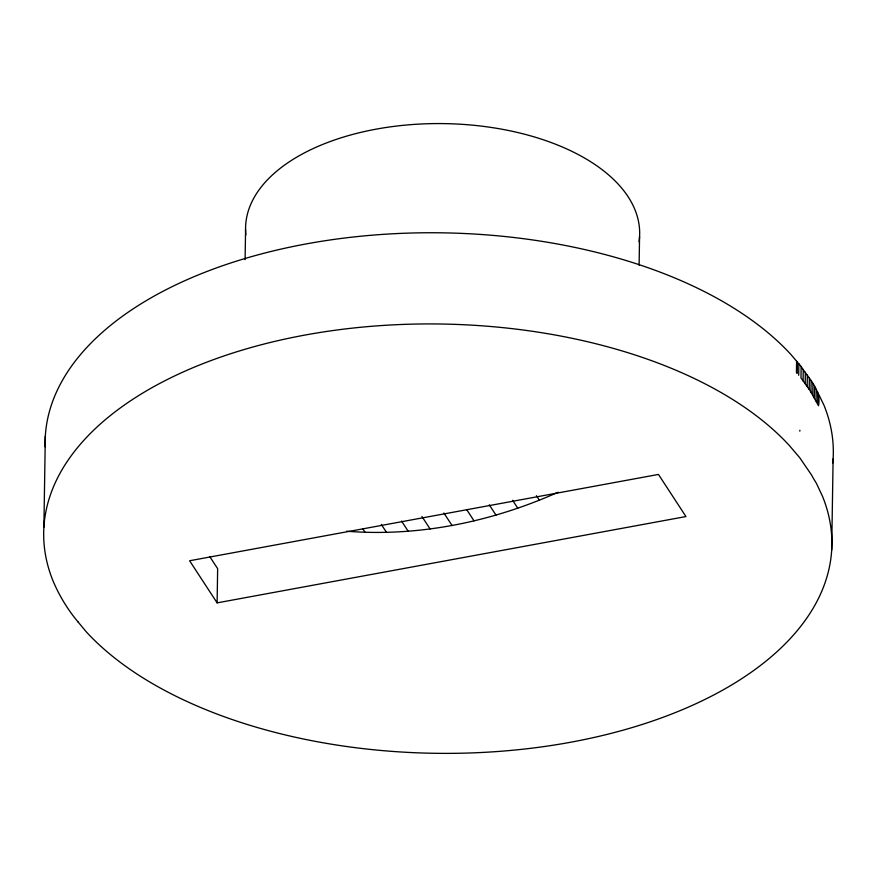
<?xml version="1.0" encoding="UTF-8"?>
<svg xmlns="http://www.w3.org/2000/svg" width="877" height="877" viewBox="0 0 877 877"><rect width="100%" height="100%" fill="white"/><g stroke="black" fill="none" stroke-linecap="round" stroke-linejoin="round"><path stroke-width="1.32" d="M801.161 366.531C808.737 378.568 821.694 390.166 818.504 405.733L810.052 390.572L800.975 377.921L801.161 366.531L790.648 354.198A394.146 214.668 0.9 0 0 344.212 238.073A394.146 214.668 0.9 0 0 45.166 446.832M43.894 527.22L45.319 436.044M217.112 602.872L189.607 560.754L658.463 474.435L685.957 516.553L217.112 602.872L217.649 568.68L209.68 556.489M245.1 259.669L245.571 229.708M639.114 265.249L639.563 236.647M803.08 380.87L803.255 369.48M805.174 383.666L805.349 372.276M807.147 386.549L807.333 375.148M809.175 389.377L809.35 377.976M810.94 392.238L811.126 380.848M812.749 395.154L812.935 383.753M814.371 398.026L814.547 386.625M816.059 400.888L816.246 389.498M817.671 403.486L817.846 392.096M831.681 550.087L833.106 458.912M799.824 431.177L799.857 430.245M798.695 375.257L798.881 363.856M346.579 531.221C418.954 536.987 492.107 521.738 558.156 492.227M536.395 495.68L539.366 500.23M512.585 500.263L517.781 508.232M489.3 504.878L495.987 515.128M466.63 509.515L474.062 520.894M443.894 513.001L452.072 525.52M421.925 516.465L430.103 528.984M401.534 521.037L408.222 531.287M381.32 524.424L386.527 532.394M362.837 528.908L365.073 532.317M818.679 394.332L823.974 405.229A394.146 214.668 0.9 0 1 832.799 462.946M796.601 361.061L796.426 372.462L797.127 373.394L797.303 362.004M245.878 234.85A197.073 107.334 0.9 0 1 444.99 123.624A197.073 107.334 0.9 0 1 639.026 241.778M78.042 621.936C67.726 609.636 59.285 595.724 53.026 580.903A394.146 214.668 0.9 0 1 304.867 335.08A394.146 214.668 0.9 0 1 789.223 445.373L799.725 457.706L811.499 474.928A367.671 196.952 3 0 0 816.388 483.271L822.538 496.404A394.146 214.668 0.9 0 1 570.697 742.227A394.146 214.668 0.9 0 1 86.352 631.933L78.042 621.936"/></g></svg>
